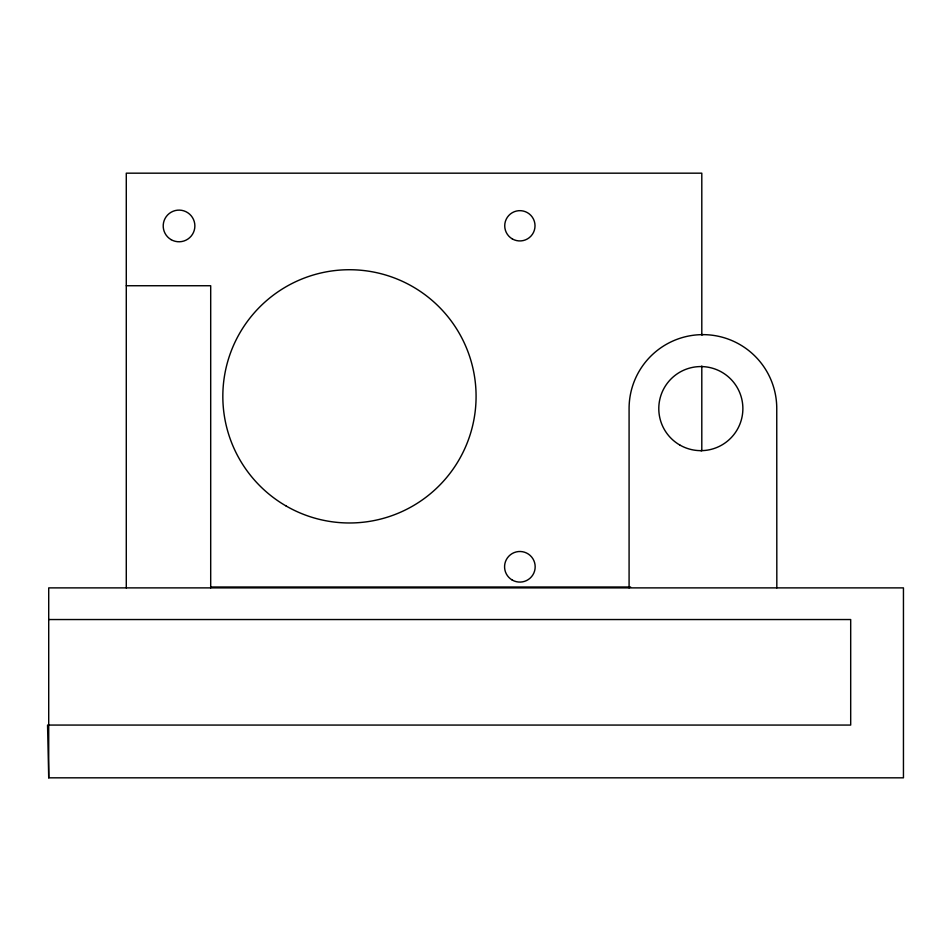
<?xml version="1.0" encoding="UTF-8"?>
<svg xmlns="http://www.w3.org/2000/svg" width="951" height="951" viewBox="0 0 951 951"><rect width="100%" height="100%" fill="white"/><g stroke="black" fill="none" stroke-linecap="round" stroke-linejoin="round"><path stroke-width="1.43" d="M701.743 450.643L700.828 450.643M701.802 334.633L702.884 334.633A73.833 73.833 0 0 1 776.753 408.419L776.824 587.884M126.281 285.74L210.694 285.74L210.694 587.884M210.694 587.005L630.608 587.005M48.715 619.541L850.693 619.541L850.693 725.066L47.55 725.066L48.715 777.823L903.45 777.823L903.45 587.884L48.715 587.884L48.715 777.823M701.802 334.859L701.802 173.177L126.281 173.177L126.281 587.884M701.802 366.004L701.802 450.548M629.087 587.884L629.087 408.49A73.833 73.833 0 0 1 702.884 334.633M286.144 506.015A126.626 126.626 0 0 0 476.082 396.353A126.626 126.626 0 0 0 286.144 286.691A126.626 126.626 0 0 0 286.144 506.015M679.81 445.02A42.046 42.046 0 0 0 742.874 408.609A42.046 42.046 0 0 0 679.81 372.198A42.046 42.046 0 0 0 679.81 445.02M171.121 239.652A15.834 15.834 0 0 0 194.872 225.934A15.834 15.834 0 0 0 171.121 212.228A15.834 15.834 0 0 0 171.121 239.652M512.304 238.915A15.145 15.145 0 0 0 535.021 225.803A15.145 15.145 0 0 0 512.304 212.679A15.145 15.145 0 0 0 512.304 238.915M512.22 580.039A15.299 15.299 0 0 0 535.175 566.784A15.299 15.299 0 0 0 512.22 553.541A15.299 15.299 0 0 0 512.22 580.039"/></g></svg>
